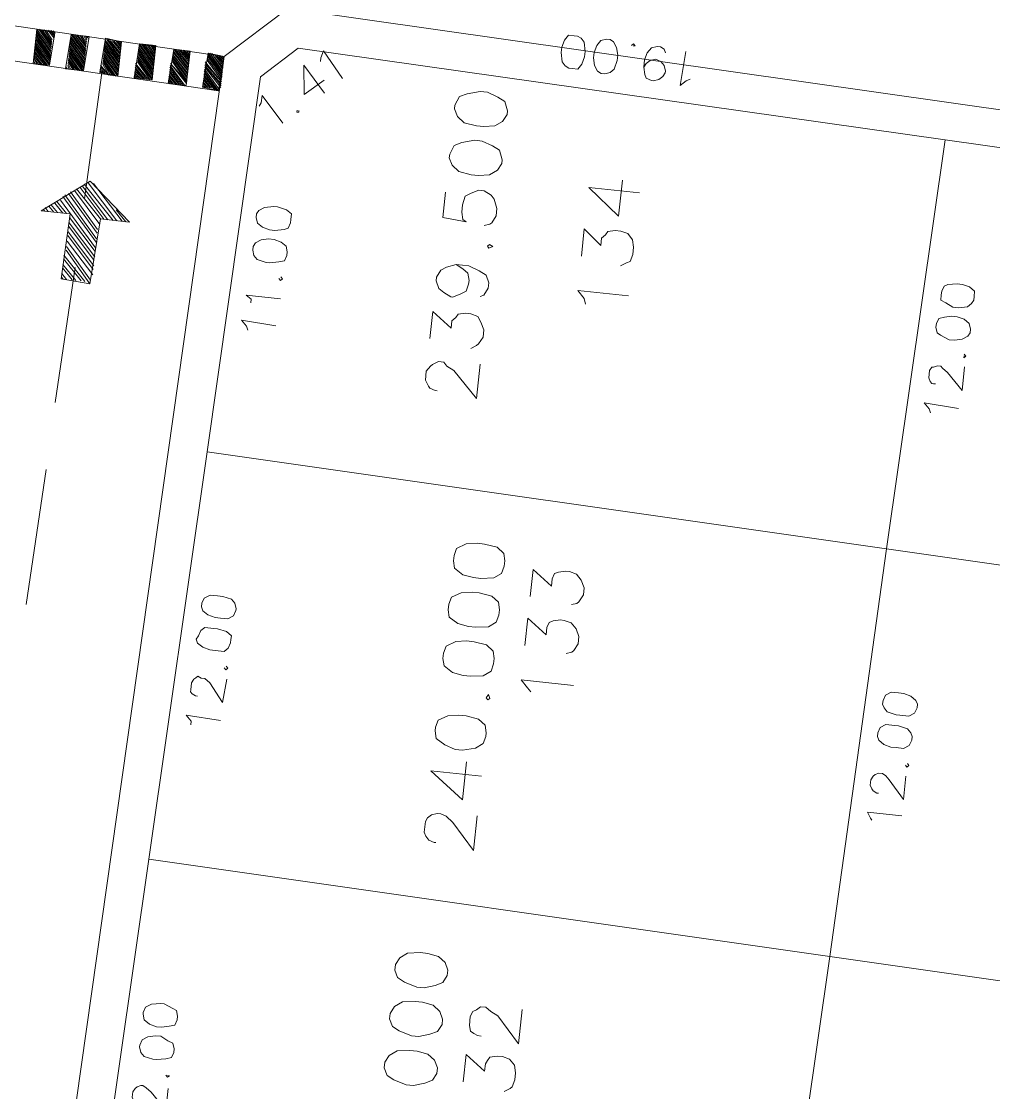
# Model space of a CAD drawing. Header units: metres. Extents: x -977055 to 805873, y -1033982 to 242021.
# Drawn here: x 2486.95 to 2515.37, y 928.87 to 960.16 of the extents above; entities that cross this region are included whole.
import ezdxf

# ---------------------------------------------------------------- set-up
doc = ezdxf.new("R2010")
doc.units = ezdxf.units.M
for name, color, linetype in [('PDF_acera', 7, 'Continuous'), ('PDF_areas por lote', 7, 'Continuous'), ('PDF_COTAS', 7, 'Continuous'), ('PDF_linea de centro', 7, 'Continuous'), ('PDF_LOTES', 7, 'Continuous'), ('PDF_No. lotes', 7, 'Continuous'), ('PDF_PASO DE CEBRA', 7, 'Continuous'), ('PDF_VIAS', 7, 'Continuous')]:
    doc.layers.add(name, color=color, linetype=linetype)

# ---------------------------------------------------------------- blocks, each defined once
blk = doc.blocks.new('CALLE')
at = {"layer": 'PDF_acera', "lineweight": 9}
blk.add_lwpolyline([(-129.421152, -59.69376), (-128.0664, -58.42368), (-71.378496, -60.3288), (-70.108416, -61.683552), (-71.166816, -92.800512), (-72.521568, -94.070592), (-129.209472, -92.165472), (-130.479552, -90.768384)], close=True, dxfattribs=at)
at = {"layer": 'PDF_areas por lote', "lineweight": 9}
for points in [[(-78.575616, -66.086496), (-78.575616, -66.04416), (-78.53328, -65.917152), (-78.490944, -65.874816), (-78.363936, -65.790144), (-78.152256, -65.790144), (-78.025248, -65.874816), (-77.982912, -65.917152), (-77.89824, -66.04416), (-77.89824, -66.171168), (-77.982912, -66.25584), (-78.067584, -66.425184), (-78.660288, -67.017888), (-77.855904, -67.017888)], [(-77.390208, -65.790144), (-76.755168, -65.790144), (-77.093856, -66.25584), (-76.924512, -66.25584), (-76.83984, -66.340512), (-76.755168, -66.382848), (-76.712832, -66.552192), (-76.712832, -66.6792), (-76.755168, -66.848544), (-76.882176, -66.933216), (-77.05152, -67.017888), (-77.220864, -67.017888), (-77.390208, -66.933216), (-77.432544, -66.89088), (-77.517216, -66.763872)], [(-75.612096, -66.213504), (-75.696768, -66.382848), (-75.78144, -66.509856), (-75.950784, -66.552192), (-76.035456, -66.552192), (-76.2048, -66.509856), (-76.289472, -66.382848), (-76.374144, -66.213504), (-76.374144, -66.171168), (-76.289472, -66.001824), (-76.2048, -65.874816), (-76.035456, -65.790144), (-75.950784, -65.790144), (-75.78144, -65.874816), (-75.696768, -66.001824), (-75.612096, -66.213504), (-75.612096, -66.509856), (-75.696768, -66.763872), (-75.78144, -66.933216), (-75.950784, -67.017888), (-76.077792, -67.017888), (-76.247136, -66.933216), (-76.289472, -66.848544)], [(-73.960992, -65.790144), (-74.553696, -65.790144), (-74.596032, -66.340512), (-74.553696, -66.25584), (-74.384352, -66.213504), (-74.215008, -66.213504), (-74.003328, -66.25584), (-73.918656, -66.382848), (-73.833984, -66.552192), (-73.833984, -66.6792), (-73.918656, -66.848544), (-74.003328, -66.933216), (-74.215008, -67.017888), (-74.384352, -67.017888), (-74.553696, -66.933216), (-74.596032, -66.89088), (-74.638368, -66.763872)], [(-89.032608, -67.187232), (-89.032608, -67.144896), (-88.990272, -67.017888), (-88.9056, -66.933216), (-88.820928, -66.89088), (-88.566912, -66.89088), (-88.48224, -66.933216), (-88.397568, -67.017888), (-88.355232, -67.144896), (-88.355232, -67.229568), (-88.397568, -67.356576), (-88.524576, -67.52592), (-89.11728, -68.076288), (-88.312896, -68.076288)], [(-87.381504, -68.076288), (-87.381504, -66.89088), (-87.974208, -67.695264), (-87.085152, -67.695264)]]:
    blk.add_lwpolyline(points, dxfattribs=at)
for points in [[(-73.156608, -65.790144), (-73.325952, -65.874816), (-73.45296, -66.04416), (-73.495296, -66.340512), (-73.495296, -66.509856), (-73.45296, -66.763872), (-73.325952, -66.933216), (-73.156608, -67.017888), (-73.071936, -67.017888), (-72.860256, -66.933216), (-72.775584, -66.763872), (-72.690912, -66.509856), (-72.690912, -66.340512), (-72.775584, -66.04416), (-72.860256, -65.874816), (-73.071936, -65.790144)], [(-72.013536, -65.790144), (-72.18288, -65.874816), (-72.309888, -66.04416), (-72.352224, -66.340512), (-72.352224, -66.509856), (-72.309888, -66.763872), (-72.18288, -66.933216), (-72.013536, -67.017888), (-71.928864, -67.017888), (-71.717184, -66.933216), (-71.632512, -66.763872), (-71.54784, -66.509856), (-71.54784, -66.340512), (-71.632512, -66.04416), (-71.717184, -65.874816), (-71.928864, -65.790144)], [(-94.366944, -66.552192), (-94.536288, -66.636864), (-94.62096, -66.806208), (-94.705632, -67.10256), (-94.705632, -67.271904), (-94.62096, -67.52592), (-94.536288, -67.695264), (-94.366944, -67.779936), (-94.239936, -67.779936), (-94.070592, -67.695264), (-93.943584, -67.52592), (-93.901248, -67.271904), (-93.901248, -67.10256), (-93.943584, -66.806208), (-94.070592, -66.636864), (-94.239936, -66.552192)], [(-93.223872, -66.552192), (-93.393216, -66.636864), (-93.477888, -66.806208), (-93.56256, -67.10256), (-93.56256, -67.271904), (-93.477888, -67.52592), (-93.393216, -67.695264), (-93.223872, -67.779936), (-93.096864, -67.779936), (-92.92752, -67.695264), (-92.800512, -67.52592), (-92.758176, -67.271904), (-92.758176, -67.10256), (-92.800512, -66.806208), (-92.92752, -66.636864), (-93.096864, -66.552192)], [(-92.0808, -66.552192), (-92.250144, -66.636864), (-92.334816, -66.806208), (-92.419488, -67.10256), (-92.419488, -67.271904), (-92.334816, -67.52592), (-92.250144, -67.695264), (-92.0808, -67.779936), (-91.953792, -67.779936), (-91.784448, -67.695264), (-91.65744, -67.52592), (-91.615104, -67.271904), (-91.615104, -67.10256), (-91.65744, -66.806208), (-91.784448, -66.636864), (-91.953792, -66.552192)], [(-86.450112, -66.89088), (-86.619456, -66.933216), (-86.746464, -67.144896), (-86.831136, -67.398912), (-86.831136, -67.568256), (-86.746464, -67.864608), (-86.619456, -68.033952), (-86.450112, -68.076288), (-86.36544, -68.076288), (-86.196096, -68.033952), (-86.069088, -67.864608), (-86.026752, -67.568256), (-86.026752, -67.398912), (-86.069088, -67.144896), (-86.196096, -66.933216), (-86.36544, -66.89088)], [(-84.756672, -66.89088), (-84.926016, -66.933216), (-85.053024, -67.144896), (-85.09536, -67.398912), (-85.09536, -67.568256), (-85.053024, -67.864608), (-84.926016, -68.033952), (-84.756672, -68.076288), (-84.629664, -68.076288), (-84.46032, -68.033952), (-84.333312, -67.864608), (-84.290976, -67.568256), (-84.290976, -67.398912), (-84.333312, -67.144896), (-84.46032, -66.933216), (-84.629664, -66.89088)], [(-83.6136, -66.89088), (-83.782944, -66.933216), (-83.909952, -67.144896), (-83.952288, -67.398912), (-83.952288, -67.568256), (-83.909952, -67.864608), (-83.782944, -68.033952), (-83.6136, -68.076288), (-83.486592, -68.076288), (-83.317248, -68.033952), (-83.19024, -67.864608), (-83.147904, -67.568256), (-83.147904, -67.398912), (-83.19024, -67.144896), (-83.317248, -66.933216), (-83.486592, -66.89088)], [(-82.470528, -66.89088), (-82.639872, -66.933216), (-82.76688, -67.144896), (-82.809216, -67.398912), (-82.809216, -67.568256), (-82.76688, -67.864608), (-82.639872, -68.033952), (-82.470528, -68.076288), (-82.34352, -68.076288), (-82.174176, -68.033952), (-82.047168, -67.864608), (-82.004832, -67.568256), (-82.004832, -67.398912), (-82.047168, -67.144896), (-82.174176, -66.933216), (-82.34352, -66.89088)], [(-75.104064, -66.89088), (-75.1464, -66.933216), (-75.104064, -67.017888), (-75.061728, -66.933216)], [(-85.561056, -67.991616), (-85.603392, -68.033952), (-85.561056, -68.076288), (-85.476384, -68.033952)]]:
    blk.add_lwpolyline(points, close=True, dxfattribs=at)
at = {"layer": 'PDF_COTAS', "lineweight": 9}
for points in [[(-95.848704, -60.96384), (-95.848704, -60.921504), (-95.806368, -60.879168), (-95.764032, -60.836832), (-95.67936, -60.794496), (-95.552352, -60.794496), (-95.46768, -60.836832), (-95.425344, -60.879168), (-95.383008, -60.96384), (-95.383008, -61.006176), (-95.425344, -61.090848), (-95.510016, -61.217856), (-95.89104, -61.59888), (-95.383008, -61.59888)], [(-86.915808, -61.217856), (-86.831136, -61.217856), (-86.704128, -61.090848), (-86.746464, -61.895232)], [(-86.238432, -61.302528), (-86.238432, -61.260192), (-86.196096, -61.17552), (-86.15376, -61.133184), (-86.111424, -61.133184), (-85.94208, -61.133184), (-85.857408, -61.17552), (-85.815072, -61.217856), (-85.772736, -61.260192), (-85.815072, -61.344864), (-85.815072, -61.429536), (-85.899744, -61.556544), (-86.323104, -61.895232), (-85.772736, -61.937568)], [(-72.436896, -61.260192), (-72.352224, -61.302528), (-72.18288, -61.302528), (-72.775584, -61.852896)], [(-95.086656, -61.514208), (-95.128992, -61.556544), (-95.086656, -61.59888), (-95.086656, -61.556544)], [(-77.644224, -61.556544), (-77.559552, -61.514208), (-77.432544, -61.3872), (-77.47488, -62.191584)], [(-77.009184, -61.556544), (-76.924512, -61.556544), (-76.83984, -61.429536), (-76.83984, -62.23392)], [(-85.51872, -61.852896), (-85.561056, -61.895232), (-85.51872, -61.937568), (-85.476384, -61.895232)], [(-76.374144, -62.149248), (-76.41648, -62.191584), (-76.374144, -62.23392), (-76.331808, -62.191584)], [(-72.436896, -62.149248), (-72.479232, -62.149248), (-72.479232, -62.191584), (-72.436896, -62.191584)], [(-71.9712, -62.741952), (-71.378496, -62.191584), (-72.055872, -62.276256), (-71.674848, -62.699616)], [(-71.251488, -62.572608), (-71.166816, -62.572608), (-70.997472, -62.614944), (-71.590176, -63.122976)], [(-70.108416, -69.769728), (-70.108416, -69.812064), (-70.06608, -69.769728), (-70.108416, -69.727392)], [(-70.574112, -70.06608), (-70.48944, -70.108416), (-70.404768, -70.193088), (-70.362432, -70.320096), (-70.404768, -70.447104), (-70.48944, -70.531776), (-70.616448, -70.574112), (-70.658784, -70.574112), (-70.743456, -70.531776), (-70.828128, -70.447104), (-70.870464, -70.320096), (-70.870464, -70.27776), (-70.828128, -70.150752), (-70.743456, -70.108416), (-70.574112, -70.06608), (-70.404768, -70.06608), (-70.235424, -70.108416), (-70.108416, -70.193088), (-70.06608, -70.320096), (-70.06608, -70.404768), (-70.108416, -70.48944), (-70.193088, -70.531776)], [(-70.743456, -71.166816), (-70.785792, -71.082144), (-70.9128, -70.955136), (-70.108416, -70.997472)]]:
    blk.add_lwpolyline(points, dxfattribs=at)
for points in [[(-94.493952, -60.836832), (-94.62096, -60.879168), (-94.705632, -60.96384), (-94.747968, -61.17552), (-94.747968, -61.260192), (-94.705632, -61.471872), (-94.663296, -61.59888), (-94.536288, -61.641216), (-94.451616, -61.641216), (-94.324608, -61.59888), (-94.282272, -61.471872), (-94.1976, -61.302528), (-94.1976, -61.17552), (-94.239936, -61.006176), (-94.324608, -60.879168), (-94.451616, -60.836832)], [(-93.731904, -60.836832), (-93.858912, -60.879168), (-93.943584, -61.006176), (-93.98592, -61.17552), (-93.98592, -61.302528), (-93.943584, -61.471872), (-93.901248, -61.59888), (-93.77424, -61.641216), (-93.689568, -61.641216), (-93.56256, -61.59888), (-93.520224, -61.514208), (-93.435552, -61.302528), (-93.435552, -61.217856), (-93.477888, -61.006176), (-93.56256, -60.879168), (-93.689568, -60.836832)], [(-84.926016, -61.133184), (-85.010688, -61.17552), (-85.09536, -61.302528), (-85.137696, -61.471872), (-85.137696, -61.59888), (-85.137696, -61.81056), (-85.053024, -61.895232), (-84.926016, -61.937568), (-84.841344, -61.937568), (-84.756672, -61.937568), (-84.672, -61.81056), (-84.629664, -61.59888), (-84.629664, -61.514208), (-84.629664, -61.302528), (-84.714336, -61.217856), (-84.841344, -61.17552)], [(-84.163968, -61.17552), (-84.24864, -61.217856), (-84.333312, -61.344864), (-84.375648, -61.514208), (-84.375648, -61.641216), (-84.375648, -61.81056), (-84.290976, -61.937568), (-84.163968, -61.979904), (-84.121632, -61.979904), (-83.994624, -61.937568), (-83.909952, -61.852896), (-83.867616, -61.641216), (-83.867616, -61.514208), (-83.867616, -61.344864), (-83.952288, -61.217856), (-84.079296, -61.17552)], [(-75.78144, -61.471872), (-75.908448, -61.514208), (-75.99312, -61.59888), (-76.035456, -61.81056), (-76.035456, -61.895232), (-75.99312, -62.106912), (-75.950784, -62.23392), (-75.823776, -62.276256), (-75.739104, -62.276256), (-75.612096, -62.23392), (-75.527424, -62.106912), (-75.485088, -61.937568), (-75.485088, -61.81056), (-75.527424, -61.641216), (-75.612096, -61.514208), (-75.696768, -61.471872)], [(-75.019392, -61.471872), (-75.1464, -61.514208), (-75.231072, -61.641216), (-75.273408, -61.81056), (-75.273408, -61.937568), (-75.231072, -62.149248), (-75.188736, -62.23392), (-75.061728, -62.276256), (-74.977056, -62.276256), (-74.850048, -62.276256), (-74.765376, -62.149248), (-74.72304, -61.937568), (-74.72304, -61.852896), (-74.765376, -61.641216), (-74.850048, -61.514208), (-74.93472, -61.471872)], [(-70.785792, -68.414976), (-70.785792, -68.541984), (-70.658784, -68.626656), (-70.48944, -68.668992), (-70.362432, -68.668992), (-70.150752, -68.626656), (-70.06608, -68.541984), (-70.023744, -68.457312), (-70.023744, -68.37264), (-70.023744, -68.245632), (-70.150752, -68.16096), (-70.320096, -68.118624), (-70.447104, -68.118624), (-70.658784, -68.16096), (-70.743456, -68.245632), (-70.785792, -68.330304)], [(-70.828128, -69.177024), (-70.785792, -69.304032), (-70.70112, -69.388704), (-70.48944, -69.43104), (-70.362432, -69.43104), (-70.193088, -69.388704), (-70.06608, -69.304032), (-70.023744, -69.21936), (-70.023744, -69.134688), (-70.06608, -69.00768), (-70.193088, -68.923008), (-70.362432, -68.880672), (-70.48944, -68.880672), (-70.658784, -68.923008), (-70.785792, -69.00768), (-70.828128, -69.092352)], [(-87.254496, -77.89824), (-87.254496, -77.093856), (-87.381504, -77.178528), (-87.42384, -77.220864), (-87.381504, -77.178528), (-87.254496, -77.093856)], [(-86.323104, -77.89824), (-86.873472, -77.89824), (-86.450112, -77.517216), (-86.36544, -77.432544), (-86.323104, -77.347872), (-86.323104, -77.2632), (-86.36544, -77.178528), (-86.407776, -77.136192), (-86.492448, -77.093856), (-86.619456, -77.093856), (-86.704128, -77.136192), (-86.746464, -77.178528), (-86.7888, -77.2632), (-86.7888, -77.305536), (-86.7888, -77.2632), (-86.746464, -77.178528), (-86.704128, -77.136192), (-86.619456, -77.093856), (-86.492448, -77.093856), (-86.407776, -77.136192), (-86.36544, -77.178528), (-86.323104, -77.2632), (-86.323104, -77.347872), (-86.36544, -77.432544), (-86.450112, -77.517216), (-86.873472, -77.89824)], [(-85.476384, -77.136192), (-85.561056, -77.178528), (-85.645728, -77.305536), (-85.688064, -77.47488), (-85.688064, -77.601888), (-85.688064, -77.771232), (-85.603392, -77.89824), (-85.476384, -77.940576), (-85.391712, -77.940576), (-85.30704, -77.89824), (-85.222368, -77.813568), (-85.180032, -77.601888), (-85.180032, -77.517216), (-85.180032, -77.305536), (-85.264704, -77.178528), (-85.391712, -77.136192)], [(-85.476384, -77.136192), (-85.561056, -77.178528), (-85.645728, -77.305536), (-85.688064, -77.47488), (-85.688064, -77.601888), (-85.688064, -77.771232), (-85.603392, -77.89824), (-85.476384, -77.940576), (-85.391712, -77.940576), (-85.30704, -77.89824), (-85.222368, -77.813568), (-85.180032, -77.601888), (-85.180032, -77.517216), (-85.180032, -77.305536), (-85.264704, -77.178528), (-85.391712, -77.136192)], [(-84.714336, -77.178528), (-84.799008, -77.220864), (-84.88368, -77.305536), (-84.926016, -77.517216), (-84.926016, -77.601888), (-84.926016, -77.813568), (-84.841344, -77.940576), (-84.714336, -77.982912), (-84.629664, -77.982912), (-84.544992, -77.940576), (-84.46032, -77.813568), (-84.417984, -77.644224), (-84.417984, -77.517216), (-84.417984, -77.347872), (-84.502656, -77.220864), (-84.629664, -77.178528)], [(-84.714336, -77.178528), (-84.799008, -77.220864), (-84.88368, -77.305536), (-84.926016, -77.517216), (-84.926016, -77.601888), (-84.926016, -77.813568), (-84.841344, -77.940576), (-84.714336, -77.982912), (-84.629664, -77.982912), (-84.544992, -77.940576), (-84.46032, -77.813568), (-84.417984, -77.644224), (-84.417984, -77.517216), (-84.417984, -77.347872), (-84.502656, -77.220864), (-84.629664, -77.178528)], [(-77.68656, -78.194592), (-77.644224, -77.390208), (-77.771232, -77.517216), (-77.855904, -77.559552), (-77.771232, -77.517216), (-77.644224, -77.390208)], [(-76.712832, -78.236928), (-77.2632, -78.236928), (-76.882176, -77.855904), (-76.797504, -77.728896), (-76.755168, -77.68656), (-76.755168, -77.601888), (-76.797504, -77.517216), (-76.797504, -77.47488), (-76.882176, -77.432544), (-77.05152, -77.432544), (-77.136192, -77.47488), (-77.178528, -77.517216), (-77.178528, -77.559552), (-77.178528, -77.601888), (-77.178528, -77.559552), (-77.178528, -77.517216), (-77.136192, -77.47488), (-77.05152, -77.432544), (-76.882176, -77.432544), (-76.797504, -77.47488), (-76.797504, -77.517216), (-76.755168, -77.601888), (-76.755168, -77.68656), (-76.797504, -77.728896), (-76.882176, -77.855904), (-77.2632, -78.236928)], [(-75.866112, -77.47488), (-75.99312, -77.517216), (-76.035456, -77.601888), (-76.120128, -77.813568), (-76.120128, -77.940576), (-76.077792, -78.10992), (-75.99312, -78.236928), (-75.908448, -78.279264), (-75.823776, -78.279264), (-75.696768, -78.236928), (-75.612096, -78.10992), (-75.56976, -77.940576), (-75.56976, -77.813568), (-75.612096, -77.644224), (-75.654432, -77.517216), (-75.78144, -77.47488)], [(-75.866112, -77.47488), (-75.99312, -77.517216), (-76.035456, -77.601888), (-76.120128, -77.813568), (-76.120128, -77.940576), (-76.077792, -78.10992), (-75.99312, -78.236928), (-75.908448, -78.279264), (-75.823776, -78.279264), (-75.696768, -78.236928), (-75.612096, -78.10992), (-75.56976, -77.940576), (-75.56976, -77.813568), (-75.612096, -77.644224), (-75.654432, -77.517216), (-75.78144, -77.47488)], [(-75.104064, -77.517216), (-75.231072, -77.517216), (-75.273408, -77.644224), (-75.35808, -77.813568), (-75.35808, -77.940576), (-75.315744, -78.152256), (-75.231072, -78.236928), (-75.1464, -78.279264), (-75.061728, -78.279264), (-74.93472, -78.279264), (-74.850048, -78.152256), (-74.807712, -77.982912), (-74.807712, -77.855904), (-74.850048, -77.644224), (-74.892384, -77.559552), (-75.019392, -77.517216)], [(-75.104064, -77.517216), (-75.231072, -77.517216), (-75.273408, -77.644224), (-75.35808, -77.813568), (-75.35808, -77.940576), (-75.315744, -78.152256), (-75.231072, -78.236928), (-75.1464, -78.279264), (-75.061728, -78.279264), (-74.93472, -78.279264), (-74.850048, -78.152256), (-74.807712, -77.982912), (-74.807712, -77.855904), (-74.850048, -77.644224), (-74.892384, -77.559552), (-75.019392, -77.517216)], [(-86.026752, -77.89824), (-86.069088, -77.940576), (-86.111424, -77.89824), (-86.069088, -77.855904), (-86.111424, -77.89824), (-86.069088, -77.940576)], [(-76.41648, -78.194592), (-76.458816, -78.236928), (-76.501152, -78.194592), (-76.458816, -78.194592), (-76.501152, -78.194592), (-76.458816, -78.236928)]]:
    blk.add_lwpolyline(points, close=True, dxfattribs=at)
at = {"layer": 'PDF_linea de centro', "lineweight": 9}
for points in [[(-81.369792, -57.238272), (-84.544992, -57.111264)], [(-76.62816, -57.407616), (-79.80336, -57.280608)], [(-72.055872, -57.534624), (-75.019392, -57.449952)]]:
    blk.add_lwpolyline(points, dxfattribs=at)
at = {"layer": 'PDF_LOTES', "lineweight": 20}
for points in [[(-100.293984, -76.247136), (-90.683712, -76.585824), (-90.133344, -60.582816), (-99.743616, -60.244128)], [(-90.683712, -76.585824), (-81.115776, -76.882176), (-80.565408, -60.921504), (-90.133344, -60.582816)], [(-81.115776, -76.882176), (-71.505504, -77.220864), (-70.997472, -62.02224), (-71.75952, -61.217856), (-80.565408, -60.921504)], [(-100.844352, -92.250144), (-91.23408, -92.546496), (-90.683712, -76.585824), (-100.293984, -76.247136)], [(-91.23408, -92.546496), (-81.666144, -92.885184), (-81.115776, -76.882176), (-90.683712, -76.585824)], [(-81.666144, -92.885184), (-72.860256, -93.181536), (-72.013536, -92.419488), (-71.505504, -77.220864), (-81.115776, -76.882176)]]:
    blk.add_lwpolyline(points, close=True, dxfattribs=at)
at = {"layer": 'PDF_No. lotes', "lineweight": 20}
for points in [[(-94.493952, -68.414976), (-93.858912, -68.414976), (-94.1976, -68.880672), (-94.028256, -68.880672), (-93.943584, -68.923008), (-93.858912, -68.965344), (-93.816576, -69.134688), (-93.816576, -69.261696), (-93.858912, -69.43104), (-93.98592, -69.558048), (-94.155264, -69.600384), (-94.324608, -69.600384), (-94.493952, -69.558048), (-94.536288, -69.515712), (-94.62096, -69.388704)], [(-93.393216, -68.711328), (-93.393216, -68.626656), (-93.35088, -68.541984), (-93.308544, -68.457312), (-93.181536, -68.414976), (-92.969856, -68.414976), (-92.842848, -68.457312), (-92.800512, -68.541984), (-92.71584, -68.626656), (-92.71584, -68.753664), (-92.800512, -68.880672), (-92.885184, -69.050016), (-93.477888, -69.600384), (-92.673504, -69.600384)], [(-85.30704, -69.00768), (-85.222368, -68.923008), (-85.053024, -68.753664), (-85.053024, -69.981408)], [(-84.24864, -68.753664), (-83.6136, -68.753664), (-83.952288, -69.21936), (-83.782944, -69.21936), (-83.655936, -69.261696), (-83.6136, -69.346368), (-83.571264, -69.515712), (-83.571264, -69.600384), (-83.6136, -69.769728), (-83.740608, -69.896736), (-83.909952, -69.981408), (-84.079296, -69.981408), (-84.24864, -69.896736), (-84.290976, -69.8544), (-84.333312, -69.727392)], [(-83.105568, -68.753664), (-82.470528, -68.753664), (-82.809216, -69.21936), (-82.639872, -69.21936), (-82.512864, -69.261696), (-82.470528, -69.346368), (-82.428192, -69.515712), (-82.428192, -69.600384), (-82.470528, -69.769728), (-82.597536, -69.896736), (-82.76688, -69.981408), (-82.936224, -69.981408), (-83.105568, -69.896736), (-83.147904, -69.8544), (-83.19024, -69.727392)], [(-76.2048, -69.304032), (-76.077792, -69.261696), (-75.908448, -69.092352), (-75.908448, -70.27776)], [(-75.104064, -69.092352), (-74.469024, -69.092352), (-74.807712, -69.515712), (-74.638368, -69.515712), (-74.553696, -69.600384), (-74.469024, -69.64272), (-74.426688, -69.812064), (-74.426688, -69.939072), (-74.469024, -70.108416), (-74.596032, -70.235424), (-74.765376, -70.27776), (-74.93472, -70.27776), (-75.104064, -70.235424), (-75.1464, -70.150752), (-75.231072, -70.023744)], [(-73.495296, -70.27776), (-73.495296, -69.092352), (-74.088, -69.8544), (-73.24128, -69.8544)]]:
    blk.add_lwpolyline(points, dxfattribs=at)
at = {"layer": 'PDF_PASO DE CEBRA', "lineweight": 9}
for points in [[(-72.18288, -60.286464), (-71.9712, -54.698112)], [(-71.378496, -60.3288), (-71.166816, -54.740448)], [(-72.013536, -55.925856), (-71.9712, -55.925856)], [(-72.013536, -55.968192), (-71.928864, -55.925856)], [(-72.013536, -56.010528), (-71.886528, -55.925856), (-72.013536, -56.052864)], [(-72.013536, -56.0952), (-71.844192, -55.925856)], [(-72.013536, -56.137536), (-71.801856, -55.925856)], [(-71.75952, -55.925856), (-72.013536, -56.179872), (-71.717184, -55.925856)], [(-72.013536, -56.222208), (-71.674848, -55.925856), (-72.013536, -56.264544)], [(-71.632512, -55.925856), (-72.013536, -56.30688), (-71.590176, -55.925856)], [(-71.9712, -56.30688), (-71.54784, -55.925856)], [(-71.928864, -56.30688), (-71.505504, -55.925856)], [(-71.886528, -56.30688), (-71.463168, -55.925856)], [(-71.844192, -56.30688), (-71.420832, -55.925856), (-71.801856, -56.30688), (-71.378496, -55.925856)], [(-71.75952, -56.30688), (-71.33616, -55.925856)], [(-71.717184, -56.30688), (-71.293824, -55.925856)], [(-71.674848, -56.30688), (-71.251488, -55.925856)], [(-71.632512, -56.30688), (-71.209152, -55.925856)], [(-71.590176, -56.30688), (-71.209152, -55.968192)], [(-71.209152, -56.010528), (-71.54784, -56.30688), (-71.209152, -56.052864), (-71.505504, -56.30688)], [(-71.463168, -56.30688), (-71.209152, -56.0952)], [(-71.420832, -56.30688), (-71.209152, -56.137536)], [(-71.378496, -56.349216), (-71.209152, -56.179872)], [(-71.209152, -56.222208), (-71.33616, -56.349216), (-71.209152, -56.264544), (-71.293824, -56.349216)], [(-71.251488, -56.349216), (-71.209152, -56.30688)], [(-72.055872, -56.687904), (-72.055872, -56.687904)], [(-72.055872, -56.73024), (-72.013536, -56.687904)], [(-72.055872, -56.772576), (-71.9712, -56.73024)], [(-72.055872, -56.814912), (-71.928864, -56.73024)], [(-72.055872, -56.857248), (-71.886528, -56.73024)], [(-72.055872, -56.899584), (-71.844192, -56.73024), (-72.055872, -56.94192), (-71.801856, -56.73024)], [(-72.055872, -56.984256), (-71.75952, -56.73024)], [(-72.055872, -57.026592), (-71.717184, -56.73024)], [(-72.055872, -57.068928), (-71.674848, -56.73024)], [(-72.055872, -57.111264), (-71.632512, -56.73024), (-72.013536, -57.111264)], [(-71.590176, -56.73024), (-71.9712, -57.111264), (-71.54784, -56.73024)], [(-71.928864, -57.111264), (-71.505504, -56.73024)], [(-71.886528, -57.111264), (-71.463168, -56.73024)], [(-71.844192, -57.111264), (-71.420832, -56.73024)], [(-71.801856, -57.111264), (-71.378496, -56.73024), (-71.75952, -57.111264)], [(-71.33616, -56.73024), (-71.717184, -57.111264), (-71.293824, -56.73024)], [(-71.674848, -57.111264), (-71.251488, -56.73024)], [(-71.632512, -57.111264), (-71.251488, -56.772576)], [(-71.590176, -57.111264), (-71.251488, -56.814912), (-71.54784, -57.111264)], [(-71.251488, -56.857248), (-71.505504, -57.111264), (-71.251488, -56.899584)], [(-71.463168, -57.111264), (-71.251488, -56.94192)], [(-71.420832, -57.111264), (-71.251488, -56.984256)], [(-71.378496, -57.111264), (-71.251488, -57.026592)], [(-71.33616, -57.111264), (-71.251488, -57.068928), (-71.293824, -57.1536)], [(-71.251488, -57.1536), (-71.251488, -57.111264)], [(-71.886528, -57.492288), (-72.098208, -57.703968), (-71.844192, -57.534624)], [(-72.098208, -57.746304), (-71.801856, -57.534624), (-72.098208, -57.78864)], [(-72.098208, -57.830976), (-71.75952, -57.534624)], [(-72.098208, -57.873312), (-71.717184, -57.534624)], [(-72.098208, -57.915648), (-71.674848, -57.534624)], [(-72.055872, -57.492288), (-72.055872, -57.492288)], [(-72.055872, -57.534624), (-72.013536, -57.492288), (-72.055872, -57.57696)], [(-72.055872, -57.619296), (-71.9712, -57.492288)], [(-72.055872, -57.661632), (-71.928864, -57.492288)], [(-72.055872, -57.915648), (-71.632512, -57.534624)], [(-72.013536, -57.915648), (-71.590176, -57.534624)], [(-71.9712, -57.915648), (-71.54784, -57.534624), (-71.928864, -57.915648), (-71.505504, -57.534624)], [(-71.886528, -57.915648), (-71.463168, -57.534624)], [(-71.844192, -57.915648), (-71.420832, -57.534624)], [(-71.801856, -57.915648), (-71.378496, -57.534624)], [(-71.75952, -57.915648), (-71.33616, -57.534624), (-71.717184, -57.915648)], [(-71.293824, -57.534624), (-71.674848, -57.915648), (-71.251488, -57.57696)], [(-71.632512, -57.915648), (-71.293824, -57.57696)], [(-71.590176, -57.915648), (-71.293824, -57.619296)], [(-71.54784, -57.915648), (-71.293824, -57.661632)], [(-71.505504, -57.915648), (-71.293824, -57.703968)], [(-71.463168, -57.915648), (-71.293824, -57.746304)], [(-71.293824, -57.78864), (-71.420832, -57.915648), (-71.293824, -57.830976), (-71.378496, -57.915648)], [(-71.33616, -57.915648), (-71.293824, -57.873312)], [(-71.293824, -57.915648), (-71.293824, -57.915648)], [(-72.098208, -58.296672), (-72.098208, -58.296672)], [(-72.098208, -58.339008), (-72.055872, -58.296672)], [(-72.098208, -58.381344), (-72.013536, -58.296672)], [(-72.098208, -58.42368), (-71.9712, -58.296672), (-72.098208, -58.466016)], [(-71.928864, -58.296672), (-72.098208, -58.508352), (-71.886528, -58.296672)], [(-72.098208, -58.550688), (-71.844192, -58.296672)], [(-72.098208, -58.593024), (-71.801856, -58.296672)], [(-72.098208, -58.63536), (-71.75952, -58.296672)], [(-72.098208, -58.677696), (-71.717184, -58.339008), (-72.098208, -58.720032), (-71.674848, -58.339008)], [(-72.055872, -58.720032), (-71.632512, -58.339008)], [(-72.013536, -58.720032), (-71.590176, -58.339008)], [(-71.9712, -58.720032), (-71.54784, -58.339008)], [(-71.928864, -58.720032), (-71.505504, -58.339008), (-71.886528, -58.720032)], [(-71.463168, -58.339008), (-71.844192, -58.720032), (-71.420832, -58.339008)], [(-71.801856, -58.720032), (-71.378496, -58.339008)], [(-71.75952, -58.720032), (-71.33616, -58.339008)], [(-71.717184, -58.720032), (-71.293824, -58.339008)], [(-71.674848, -58.720032), (-71.293824, -58.381344), (-71.632512, -58.720032), (-71.293824, -58.42368)], [(-71.590176, -58.720032), (-71.293824, -58.466016)], [(-71.54784, -58.720032), (-71.293824, -58.508352)], [(-71.505504, -58.720032), (-71.293824, -58.550688)], [(-71.463168, -58.720032), (-71.293824, -58.593024), (-71.420832, -58.720032)], [(-71.293824, -58.63536), (-71.378496, -58.720032), (-71.293824, -58.677696)], [(-71.33616, -58.720032), (-71.293824, -58.720032)], [(-72.140544, -59.101056), (-72.140544, -59.101056)], [(-72.140544, -59.143392), (-72.098208, -59.101056)], [(-72.140544, -59.185728), (-72.055872, -59.101056)], [(-72.140544, -59.228064), (-72.013536, -59.101056)], [(-71.9712, -59.101056), (-72.140544, -59.2704), (-71.928864, -59.101056), (-72.140544, -59.312736)], [(-72.140544, -59.355072), (-71.886528, -59.101056)], [(-72.140544, -59.397408), (-71.844192, -59.101056)], [(-72.140544, -59.439744), (-71.801856, -59.101056)], [(-71.75952, -59.101056), (-72.140544, -59.48208), (-71.717184, -59.101056)], [(-72.098208, -59.524416), (-71.674848, -59.101056), (-72.055872, -59.524416), (-71.632512, -59.143392)], [(-72.013536, -59.524416), (-71.590176, -59.143392)], [(-71.9712, -59.524416), (-71.54784, -59.143392)], [(-71.928864, -59.524416), (-71.505504, -59.143392)], [(-71.886528, -59.524416), (-71.463168, -59.143392), (-71.844192, -59.524416)], [(-71.420832, -59.143392), (-71.801856, -59.524416), (-71.378496, -59.143392)], [(-71.75952, -59.524416), (-71.33616, -59.143392), (-71.717184, -59.524416)], [(-71.674848, -59.524416), (-71.33616, -59.185728)], [(-71.632512, -59.524416), (-71.33616, -59.228064)], [(-71.590176, -59.524416), (-71.33616, -59.2704)], [(-71.33616, -59.312736), (-71.54784, -59.524416), (-71.33616, -59.355072)], [(-71.505504, -59.524416), (-71.33616, -59.397408), (-71.463168, -59.524416)], [(-71.420832, -59.524416), (-71.33616, -59.439744)], [(-71.378496, -59.524416), (-71.33616, -59.48208)], [(-71.33616, -59.524416), (-71.33616, -59.524416)], [(-72.18288, -60.201792), (-71.844192, -59.90544), (-72.18288, -60.244128)], [(-71.801856, -59.90544), (-72.18288, -60.286464), (-71.75952, -59.90544)], [(-72.140544, -59.90544), (-72.140544, -59.90544)], [(-72.140544, -59.947776), (-72.098208, -59.90544), (-72.140544, -59.990112)], [(-72.055872, -59.90544), (-72.140544, -60.032448), (-72.013536, -59.90544)], [(-72.140544, -60.074784), (-71.9712, -59.90544)], [(-72.140544, -60.11712), (-71.928864, -59.90544)], [(-72.140544, -60.159456), (-71.886528, -59.90544)], [(-72.140544, -60.286464), (-71.717184, -59.90544)], [(-72.098208, -60.3288), (-71.674848, -59.90544)], [(-72.055872, -60.3288), (-71.632512, -59.90544), (-72.013536, -60.3288)], [(-71.590176, -59.90544), (-71.9712, -60.3288), (-71.54784, -59.90544)], [(-71.928864, -60.3288), (-71.505504, -59.947776)], [(-71.886528, -60.3288), (-71.463168, -59.947776)], [(-71.844192, -60.3288), (-71.420832, -59.947776)], [(-71.801856, -60.3288), (-71.378496, -59.947776), (-71.75952, -60.3288), (-71.33616, -59.947776)], [(-71.717184, -60.3288), (-71.33616, -59.990112)], [(-71.674848, -60.3288), (-71.33616, -60.032448)], [(-71.632512, -60.3288), (-71.378496, -60.074784)], [(-71.590176, -60.3288), (-71.378496, -60.11712)], [(-71.54784, -60.3288), (-71.378496, -60.159456), (-71.505504, -60.3288), (-71.378496, -60.201792)], [(-71.463168, -60.3288), (-71.378496, -60.244128)], [(-71.420832, -60.3288), (-71.378496, -60.286464)], [(-71.378496, -60.3288), (-71.378496, -60.3288)]]:
    blk.add_lwpolyline(points, dxfattribs=at)
for points in [[(-72.013536, -56.30688), (-71.251488, -56.349216), (-71.209152, -55.925856), (-72.013536, -55.925856)], [(-72.055872, -57.111264), (-71.251488, -57.1536), (-71.251488, -56.73024), (-72.055872, -56.687904)], [(-72.098208, -57.915648), (-71.293824, -57.915648), (-71.251488, -57.534624), (-72.055872, -57.492288)], [(-72.098208, -58.720032), (-71.293824, -58.720032), (-71.293824, -58.339008), (-72.098208, -58.296672)], [(-72.140544, -59.524416), (-71.33616, -59.524416), (-71.33616, -59.143392), (-72.140544, -59.101056)], [(-72.18288, -60.286464), (-71.378496, -60.3288), (-71.33616, -59.947776), (-72.140544, -59.90544)]]:
    blk.add_lwpolyline(points, close=True, dxfattribs=at)
at = {"layer": 'PDF_VIAS', "lineweight": 20}
blk.add_lwpolyline([(-75.400416, -56.476224), (-75.400416, -57.1536), (-76.924512, -57.111264), (-76.966848, -57.78864), (-75.442752, -57.873312), (-75.442752, -58.550688), (-74.596032, -57.534624)], close=True, dxfattribs=at)
at = {"layer": 'PDF_VIAS', "lineweight": 9}
for points in [[(-75.400416, -56.560896), (-75.35808, -56.51856)], [(-75.400416, -56.645568), (-75.315744, -56.560896)], [(-75.400416, -56.772576), (-75.273408, -56.645568)], [(-75.400416, -56.857248), (-75.231072, -56.687904)], [(-75.400416, -56.984256), (-75.188736, -56.772576)], [(-76.120128, -57.830976), (-75.104064, -56.899584)], [(-75.99312, -57.830976), (-75.019392, -56.94192)], [(-75.908448, -57.830976), (-74.977056, -56.984256)], [(-75.400416, -57.068928), (-75.1464, -56.814912)], [(-76.966848, -57.78864), (-76.247136, -57.1536)], [(-76.924512, -57.1536), (-76.882176, -57.111264)], [(-76.924512, -57.238272), (-76.797504, -57.111264)], [(-76.924512, -57.36528), (-76.670496, -57.111264)], [(-76.924512, -57.449952), (-76.585824, -57.111264)], [(-76.924512, -57.57696), (-76.458816, -57.111264)], [(-76.924512, -57.661632), (-76.374144, -57.111264)], [(-76.882176, -57.78864), (-76.162464, -57.1536)], [(-76.755168, -57.830976), (-76.035456, -57.1536)], [(-76.62816, -57.830976), (-75.908448, -57.1536)], [(-76.543488, -57.830976), (-75.823776, -57.1536)], [(-76.41648, -57.830976), (-75.696768, -57.1536)], [(-76.331808, -57.830976), (-75.612096, -57.1536)], [(-76.2048, -57.830976), (-75.485088, -57.1536)], [(-75.78144, -57.830976), (-74.93472, -57.068928)], [(-75.696768, -57.830976), (-74.892384, -57.111264)], [(-75.56976, -57.873312), (-74.850048, -57.195936)], [(-75.442752, -57.873312), (-74.807712, -57.238272)], [(-75.442752, -57.957984), (-74.765376, -57.322944)], [(-75.442752, -58.042656), (-74.72304, -57.36528)], [(-75.442752, -58.169664), (-74.680704, -57.407616)], [(-75.442752, -58.254336), (-74.638368, -57.492288)], [(-75.442752, -58.381344), (-74.638368, -57.619296)], [(-75.442752, -58.466016), (-75.188736, -58.212)]]:
    blk.add_lwpolyline(points, dxfattribs=at)

msp = doc.modelspace()

# ---------------------------------------------------------------- block references
at = {"xscale": 1.255773352820658, "yscale": 1.255773352820658, "zscale": 1.255773352820658, "rotation": 83.85573648860341}
msp.add_blockref('CALLE', (2427.15058, 1056.36283, 1015.371), dxfattribs=at)

doc.saveas('drawing.dxf')
